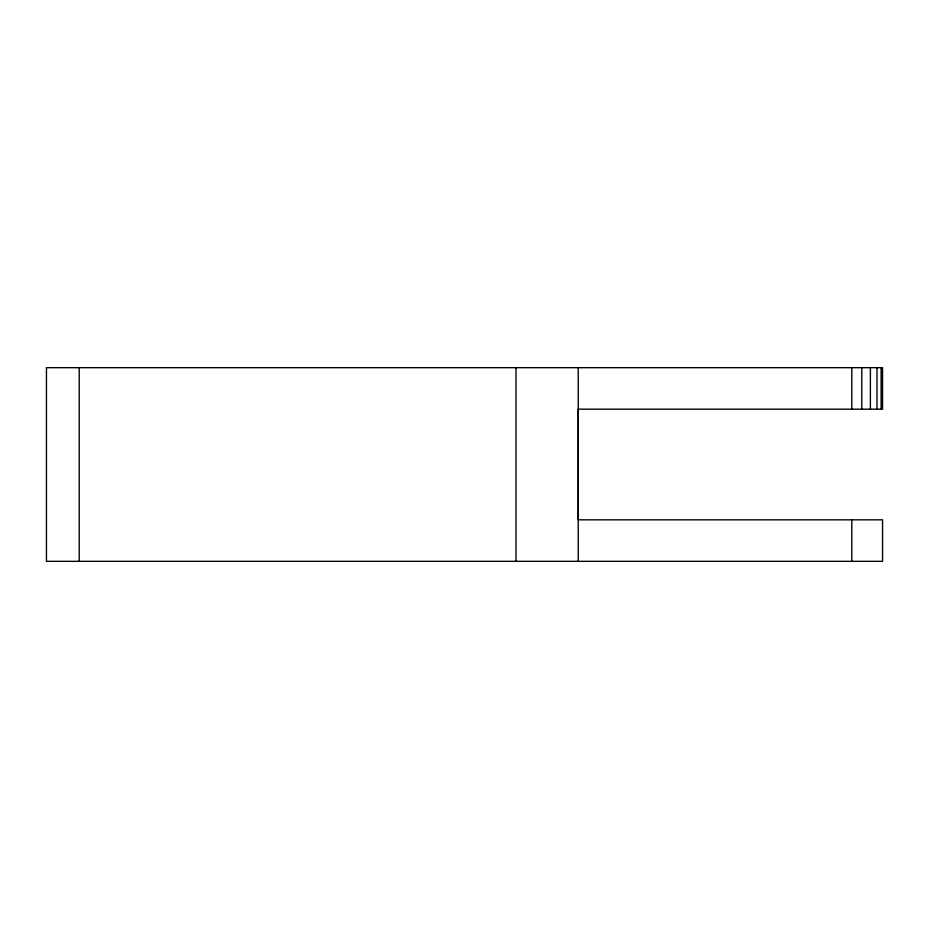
<?xml version="1.0" encoding="UTF-8"?>
<svg xmlns="http://www.w3.org/2000/svg" width="929" height="929" viewBox="0 0 929 929"><rect width="100%" height="100%" fill="white"/><g stroke="black" fill="none" stroke-linecap="round" stroke-linejoin="round"><path stroke-width="1.39" d="M79.22 561.325L79.22 367.675M515.99 561.325L515.99 367.675M851.788 561.325L851.788 519.834M851.788 409.178L851.788 367.675M861.798 409.178L861.798 367.675M870.392 409.178L870.392 367.675M876.988 409.178L876.988 367.675M881.133 409.178L881.133 367.675M578.233 367.698L578.233 561.325M46.45 367.675L46.45 561.325L882.55 561.325L882.55 519.834L578.233 519.834L578.233 409.178L882.55 409.178L882.55 367.675L46.45 367.675"/></g></svg>
